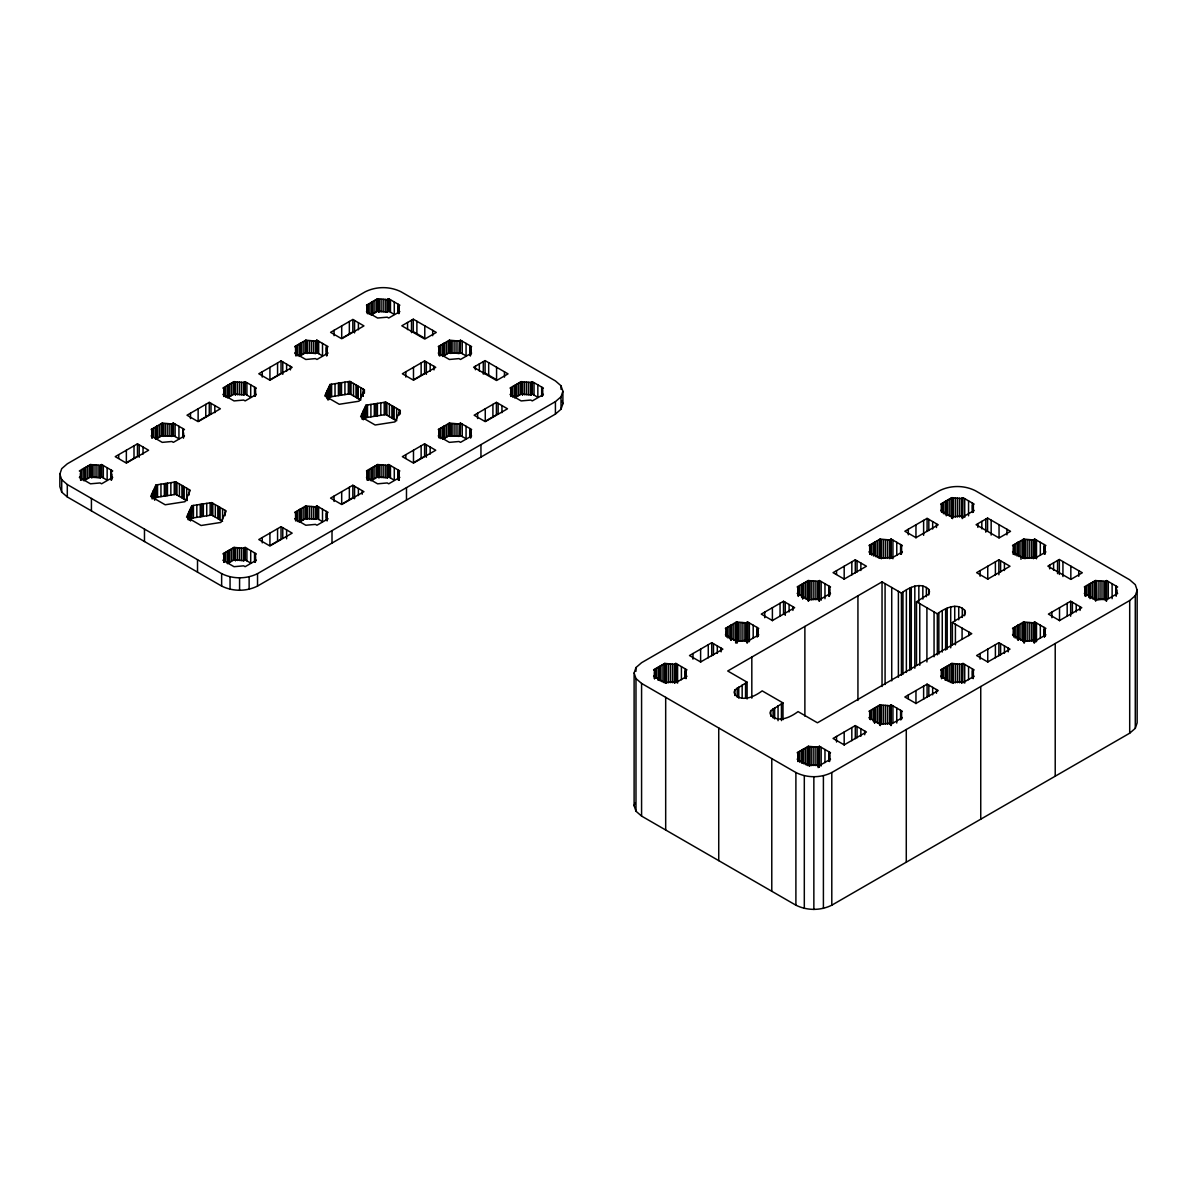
<?xml version="1.0" encoding="UTF-8"?>
<svg xmlns="http://www.w3.org/2000/svg" width="1197" height="1197" viewBox="0 0 1197 1197"><rect width="100%" height="100%" fill="white"/><g stroke="black" fill="none" stroke-linecap="round" stroke-linejoin="round"><path stroke-width="1.5" d="M80.827 471.813L80.827 476.526L79.331 477.379L84.852 480.566L90.463 483.812L100.099 482.945L101.58 483.812L112.713 477.379L111.216 476.526L111.216 471.813L112.713 470.96L101.58 464.541L100.099 465.394L90.463 464.541L79.331 470.96L80.827 471.813L80.827 480.072M152.603 430.366L152.603 435.08L151.121 435.932L162.238 442.366L171.874 441.498L173.37 442.366L184.488 435.932L183.006 435.08L183.006 430.381L184.488 429.514L173.37 423.095L171.874 423.947L162.238 423.095L151.121 429.514L152.603 430.366L152.603 437.474M224.393 388.935L224.393 393.633L222.896 394.501L234.028 400.92L243.664 400.052L245.146 400.92L256.278 394.501L254.781 393.633L254.781 388.935L256.278 388.067L245.146 381.648L243.664 382.501L234.028 381.648L222.896 388.067L224.393 388.935L224.393 396.042M224.393 554.705L224.393 559.403L222.896 560.271L228.418 563.458L234.028 566.69L243.664 565.837L245.146 566.69L256.278 560.271L254.781 559.403L254.781 554.705L256.278 553.852L245.146 547.418L243.664 548.286L234.028 547.418L222.896 553.852L224.393 554.705L224.393 561.812M296.168 347.489L296.168 352.187L294.686 353.055L305.804 359.474L315.439 358.606L316.936 359.474L328.068 353.055L326.572 352.187L326.572 347.489L328.068 346.621L316.936 340.202L315.454 341.055L305.804 340.202L294.686 346.621L296.168 347.489L296.168 355.748M296.168 513.259L296.168 517.972L294.686 518.825L305.804 525.244L315.439 524.391L316.936 525.244L328.068 518.825L326.572 517.957L326.572 513.259L328.068 512.406L316.936 505.972L315.454 506.84L305.804 505.972L294.686 512.406L296.168 513.259L296.168 520.366M511.523 388.935L511.523 393.633L510.027 394.501L521.159 400.92L530.795 400.052L532.276 400.92L543.408 394.501L541.912 393.633L541.927 388.935L543.408 388.067L532.291 381.648L530.795 382.501L521.159 381.648L510.027 388.067L511.523 388.935L511.523 396.042M655.088 670.709L655.088 675.422L653.592 676.275L664.724 682.694L674.36 681.841L675.856 682.694L686.973 676.275L685.492 675.407L685.492 670.709L686.973 669.856L675.856 663.422L674.36 664.29L664.724 663.422L653.592 669.856L655.088 670.709L655.088 678.19M726.863 629.263L726.863 633.976L725.382 634.829L736.514 641.248L746.135 640.395L747.631 641.248L758.763 634.829L757.267 633.976L757.267 629.263L758.763 628.41L747.631 621.991L746.15 622.844L736.514 621.991L725.382 628.41L726.863 629.263L726.863 636.744M798.249 588.984L798.653 592.53L797.157 593.383L808.289 599.817L817.925 598.949L819.421 599.817L830.538 593.383L829.057 592.53L829.057 587.832L830.538 586.964L819.421 580.545L817.925 581.398L808.289 580.545L797.157 586.964L798.653 587.817L798.249 595.104M798.249 754.768L798.653 758.3L797.157 759.167L808.289 765.586L817.925 764.718L819.421 765.586L830.538 759.167L829.057 758.3L829.057 753.601L830.538 752.733L819.421 746.315L817.925 747.167L808.289 746.315L797.157 752.733L798.653 753.601L798.249 760.873M1013.994 546.386L1013.994 551.084L1012.512 551.937L1023.644 558.371L1033.265 557.503L1034.762 558.371L1045.894 551.937L1044.397 551.084L1044.397 546.386L1045.894 545.518L1034.762 539.099L1033.28 539.952L1023.644 539.099L1012.512 545.518L1013.994 546.386L1013.994 553.852M1013.994 629.263L1013.994 633.976L1012.512 634.829L1023.644 641.248L1033.265 640.395L1034.762 641.248L1045.894 634.829L1044.397 633.976L1044.397 629.263L1045.894 628.41L1034.762 621.991L1033.28 622.844L1023.644 621.991L1012.512 628.41L1013.994 629.263L1013.994 636.744M1085.784 587.817L1085.784 592.53L1084.302 593.383L1095.42 599.817L1105.055 598.949L1106.552 599.817L1117.669 593.383L1116.188 592.53L1116.188 587.832L1117.669 586.964L1106.552 580.545L1105.055 581.398L1095.42 580.545L1084.302 586.964L1085.784 587.817L1085.784 596.271M747.093 698.988L747.093 682.185L734.883 689.921L734.105 692.225L734.883 694.544C742.783 702.459 754.828 696.34 762.175 690.878L782.988 702.908L782.988 719.711M782.988 702.908L770.778 710.629L770 712.948L770.778 715.267C778.678 723.168 790.708 717.063 798.055 711.602L817.446 722.793L971.769 633.692L952.393 622.5L952.393 644.929M59.85 474.162L61.72 468.655L67.301 463.808L365.205 291.814C376.367 286.248 389.938 286.248 401.1 291.814L555.438 380.93L561.019 385.778L562.889 391.284L562.889 403.718L561.019 409.224L555.423 414.087L257.535 586.066C246.373 591.632 232.802 591.632 221.64 586.066L67.301 496.964L61.72 492.117L59.85 486.61L59.85 474.162L61.72 479.683L61.72 492.117M561.019 409.224L561.019 396.791L562.889 391.284M634.111 673.058L635.981 667.552L641.577 662.704L939.465 490.71C950.627 485.144 964.198 485.144 975.36 490.71L1129.699 579.812L1135.295 584.675L1137.15 590.181L1137.15 722.838L1135.28 728.345L1129.699 733.192L831.795 905.186C820.633 910.752 807.062 910.752 795.9 905.186L641.577 816.085L635.981 811.222L634.111 805.716L634.111 673.058L635.981 678.564L635.981 811.222M634.111 805.716L635.053 802.963M1135.28 728.345L1135.28 595.687L1137.15 590.181M367.958 306.043L367.958 310.756L366.462 311.609L377.594 318.028L387.23 317.175L388.711 318.028L399.843 311.609L398.347 310.741L398.347 306.043L399.843 305.19L388.711 298.756L387.23 299.624L377.594 298.756L366.462 305.19L367.958 306.043L367.958 313.15M367.958 471.813L367.958 476.526L366.462 477.379L377.594 483.812L387.23 482.945L388.711 483.812L399.843 477.379L398.347 476.526L398.347 471.813L399.843 470.96L388.711 464.541L387.23 465.394L377.594 464.541L366.462 470.96L367.958 471.813L367.958 480.072M439.733 347.489L439.733 352.187L438.252 353.055L449.369 359.474L459.005 358.606L460.501 359.474L471.633 353.055L470.137 352.187L470.137 347.489L471.633 346.621L460.501 340.202L459.02 341.055L449.369 340.202L438.252 346.621L439.733 347.489L439.733 355.748M439.733 430.366L439.733 435.08L438.252 435.932L449.369 442.366L459.005 441.498L460.501 442.366L471.633 435.932L470.137 435.08L470.137 430.381L471.633 429.514L460.501 423.095L459.02 423.947L449.369 423.095L438.252 429.514L439.733 430.366L439.733 437.474M870.428 546.386L870.428 551.084L868.947 551.937L880.079 558.371L889.7 557.503L891.196 558.371L902.329 551.937L900.832 551.084L900.832 546.386L902.329 545.518L891.196 539.099L889.715 539.952L880.079 539.099L868.947 545.518L870.428 546.386L870.428 553.852M870.428 712.155L870.428 716.853L868.947 717.721L880.079 724.14L889.7 723.287L891.196 724.14L902.329 717.721L900.832 716.853L900.832 712.155L902.329 711.302L891.196 704.868L889.715 705.736L880.079 704.868L868.947 711.302L870.428 712.155L870.428 719.621M942.219 504.939L942.219 509.638L940.737 510.506L951.854 516.924L961.49 516.057L962.987 516.924L974.104 510.506L972.622 509.638L972.622 504.939L974.104 504.072L962.987 497.653L961.49 498.506L951.854 497.653L940.737 504.072L942.219 504.939L942.219 512.406M942.219 670.709L942.219 675.422L940.737 676.275L951.854 682.694L961.49 681.841L962.987 682.694L974.104 676.275L972.622 675.407L972.622 670.709L974.104 669.856L962.987 663.422L961.49 664.29L951.854 663.422L940.737 669.856L942.219 670.709L942.219 678.19M155.984 484.965L150.687 496.396L165.186 504.775L184.996 501.708L190.308 490.276L175.809 481.897L155.984 484.965L155.58 498.296L155.58 485.862M191.879 505.688L186.567 517.119L201.081 525.498L220.891 522.431L226.203 510.999L211.704 502.62L191.879 505.688L191.475 519.019L191.475 506.585M330.058 384.461L324.761 395.908L339.26 404.272L359.07 401.204L364.382 389.773L349.883 381.394L330.058 384.461L329.654 397.793L329.654 385.359M365.953 405.185L360.641 416.631L375.155 424.995L394.965 421.928L400.277 410.496L385.778 402.117L365.953 405.185L365.549 418.516L365.549 406.082M61.72 479.683L67.301 484.531L221.64 573.632C232.802 579.198 246.373 579.198 257.535 573.632L555.423 401.638L561.019 396.791M635.981 678.564L641.577 683.427L795.9 772.529C807.062 778.095 820.633 778.095 831.795 772.529L1129.699 600.535L1135.28 595.687M107.146 467.743L107.146 480.177L101.58 476.975L100.099 477.827L90.463 476.975L83.835 480.79L83.835 468.356M227.4 385.464L227.4 397.898L234.028 394.082L243.664 394.935L245.146 394.082L250.712 397.299L250.712 384.865M322.502 343.419L322.502 355.853L316.936 352.636L315.454 353.504L305.804 352.636L300.028 355.973L300.133 343.479M370.98 302.587L370.98 315.02L377.594 311.19L387.23 312.058L388.711 311.19L394.277 314.407L394.277 301.973M466.067 343.419L466.067 355.853L460.501 352.636L459.02 353.504L449.369 352.636L443.593 355.973L443.698 343.479M227.4 551.248L227.4 563.682L234.028 559.852L243.664 560.72L245.146 559.852L250.712 563.069L250.712 550.635M299.19 509.802L299.19 522.236L305.804 518.421L315.454 519.274L316.936 518.421L322.502 521.623L322.502 509.189M370.98 468.356L370.98 480.79L377.594 476.975L387.23 477.827L388.711 476.975L394.277 480.177L394.277 467.743M442.755 426.91L442.755 439.344L449.369 435.528L459.02 436.381L460.501 435.528L466.067 438.745L466.067 426.297M514.545 385.464L514.545 397.898L521.159 394.082L530.795 394.935L532.291 394.082L537.842 397.299L537.842 384.865M137.475 443.818L115.226 456.656L126.358 463.089L148.608 450.237L137.475 443.818L137.475 456.252L126.358 462.67L126.358 450.237M209.266 402.372L187.001 415.209L198.133 421.643L220.383 408.79L209.266 402.372L209.266 414.805L198.133 421.224L198.133 408.79M281.041 360.925L258.791 373.778L269.924 380.197L292.173 367.344L281.041 360.925L281.041 373.359L269.924 379.778L269.924 367.344M352.831 319.479L330.581 332.332L341.699 338.751L363.948 325.898L352.831 319.479L352.831 331.913L341.699 338.347L341.699 325.898M178.937 426.297L178.937 438.745L173.37 435.528L171.874 436.381L162.238 435.528L155.625 439.344L155.625 426.91M413.294 319.18L401.818 325.808L424.785 339.065L436.277 332.437L413.294 319.18L413.294 331.614L424.785 338.242L424.785 325.808M424.606 360.925L402.357 373.778L413.489 380.197L435.738 367.344L424.606 360.925L424.606 373.359L413.489 379.778L413.489 367.344M485.084 360.611L473.593 367.255L496.56 380.511L508.052 373.883L485.084 360.611L485.084 373.06L496.575 379.688L496.575 367.255M485.084 373.06L483.289 374.092L483.289 361.659M281.041 526.695L258.791 539.548L269.924 545.967L292.173 533.129L281.041 526.695L281.041 539.129L269.924 545.563L269.924 533.129M352.831 485.249L330.567 498.102L341.699 504.521L363.948 491.683L352.831 485.249L352.831 497.698L341.699 504.117L341.699 491.683M424.606 443.818L402.357 456.656L413.489 463.089L435.738 450.237L424.606 443.818L424.606 456.252L413.489 462.67L413.489 450.237M496.396 402.372L474.147 415.209L485.264 421.643L507.513 408.79L496.396 402.372L496.396 414.805L485.264 421.224L485.264 408.79M711.736 642.699L689.487 655.552L700.619 661.971L722.868 649.133L711.736 642.699L711.736 655.791M783.526 601.268L761.277 614.106L772.394 620.54L794.658 607.687L783.526 601.268L783.526 614.345M855.301 559.822L833.052 572.66L844.184 579.094L866.433 566.241L855.301 559.822L855.301 572.899M927.091 518.376L904.842 531.229L915.959 537.648L938.224 524.795L927.091 518.376L927.091 531.453M987.57 518.062L976.079 524.705L999.046 537.962L1010.537 531.333L987.57 518.062L987.57 531.139M916.498 665.308L916.498 601.777L928.707 594.041L929.5 591.737L928.707 589.418C920.807 581.503 908.777 587.622 901.431 593.084L882.039 581.892L727.716 670.993L747.093 682.185M998.867 559.822L976.617 572.66L987.749 579.094L1009.999 566.241L998.867 559.822L998.867 574.769M916.498 601.777L937.326 613.792C944.672 608.345 956.702 602.226 964.602 610.141L965.381 612.445L964.602 614.764L952.393 622.5M1059.345 559.508L1047.869 566.136L1070.836 579.408L1082.312 572.764L1059.345 559.508L1059.345 574.455M855.301 725.591L833.052 738.444L844.184 744.863L866.433 732.01L855.301 725.591L855.301 738.669M927.091 684.145L904.842 696.998L915.959 703.417L938.224 690.579L927.091 684.145L927.091 697.223M998.867 642.699L976.617 655.552L987.749 661.971L1009.999 649.133L998.867 642.699L998.867 655.791M1070.657 601.268L1048.407 614.106L1059.525 620.54L1081.789 607.687L1070.657 601.268L1070.657 616.216M330.058 396.895L349.883 393.828L360.761 400.112L360.761 387.678M365.953 417.618L385.778 414.551L396.656 420.835L396.656 408.401M155.984 497.398L175.809 494.331L186.687 500.615L186.687 488.181M191.879 518.121L211.704 515.054L222.582 521.338M352.831 497.698L354.566 498.7L354.566 486.266M561.962 400.965L562.889 403.718M1129.699 600.535L1129.699 733.192M1116.711 590.181L1116.711 593.907M1116.577 588.999L1116.577 592.724M1116.188 587.832L1116.188 596.271M1115.933 585.961L1115.933 595.298M1112.118 583.747L1112.118 598.695M1108.287 581.547L1108.287 598.365M1106.552 580.545L1106.552 601.089M1106.312 580.68L1106.312 601.223M1105.804 580.964L1105.804 599.652M1105.295 581.263L1105.295 599.951M1105.055 581.398L1105.055 600.086M1103.036 581.173L1103.036 599.847M1100.986 581.084L1100.986 599.772M1098.936 581.173L1098.936 599.847M1096.676 581.263L1096.901 600.086M1096.168 580.964L1096.168 599.652M1095.42 580.545L1095.659 601.223M1094.582 581.024L1094.582 599.712M1092.756 582.086L1092.756 598.904M1090.916 583.148L1090.916 598.096M1090.078 583.627L1089.973 598.635M1089.854 583.747L1089.749 596.899M1089.644 583.882L1089.644 596.959M1088.806 584.36L1088.806 597.438M1086.966 585.423L1086.966 594.759M1085.544 587.682L1085.544 596.405M1085.38 588.984L1085.245 595.777M1085.125 586.485L1085.125 595.822M1080.038 606.684L1080.038 610.425M1078.721 570.7L1078.721 576.311M1076.223 604.47L1076.223 611.951M1072.392 602.271L1072.392 613.477M1070.836 566.136L1070.836 579.213M1067.185 603.273L1067.185 616.35M1062.936 561.588L1062.936 576.535M1059.525 607.687L1059.525 620.764M1057.55 560.54L1057.55 573.632M1055.215 643.537L1055.215 776.195M1053.599 562.829L1053.599 570.296M1051.879 612.101L1051.879 617.712M1049.664 565.104L1049.664 568.844M1045.146 545.952L1045.146 553.418M1045.146 628.844L1045.146 636.31M1044.801 547.553L1044.936 554.331M1044.801 630.43L1044.801 636.535M1044.637 546.251L1044.637 553.717M1044.637 629.128L1044.637 636.609M1044.397 546.386L1044.397 553.852M1044.397 629.263L1044.397 636.744M1044.158 544.515L1044.158 553.852M1044.158 627.408L1044.158 636.744M1040.328 542.316L1040.328 555.393M1040.328 625.193L1040.328 638.27M1036.497 540.101L1036.497 558.79M1036.497 622.994L1036.497 641.667M1034.762 539.099L1034.762 557.787M1034.762 621.991L1034.762 642.535M1034.537 539.234L1034.537 557.922M1034.537 622.126L1034.537 642.669M1034.028 539.533L1034.028 558.206M1034.028 622.41L1034.028 642.969M1033.505 539.817L1033.505 558.505M1033.505 622.709L1033.505 641.397M1033.28 539.952L1033.28 558.64M1033.28 622.844L1033.28 641.532M1031.26 539.727L1031.26 558.4M1031.26 622.605L1031.26 641.293M1029.196 539.652L1029.196 558.326M1029.196 622.53L1029.196 641.218M1027.146 539.727L1027.146 558.4M1027.146 622.605L1027.146 641.293M1025.126 539.952L1025.126 558.64M1025.126 622.844L1025.126 641.532M1024.886 539.817L1024.886 558.505M1024.886 622.709L1024.886 641.397M1024.378 539.533L1024.378 558.206M1024.378 622.41L1024.378 642.969M1023.869 539.234L1023.869 557.922M1023.869 622.111L1023.869 642.669M1023.644 539.099L1023.644 557.787M1023.644 621.991L1023.644 642.535M1022.807 539.578L1022.807 558.266M1022.807 622.47L1022.807 641.143M1020.966 540.64L1020.966 559.328M1020.966 623.532L1020.966 640.335M1019.126 541.702L1019.126 556.65M1019.126 624.58L1019.126 639.527M1018.303 542.181L1018.183 555.318M1018.303 625.073L1018.183 640.081M1018.078 542.301L1017.959 555.453M1018.078 625.193L1018.078 640.141M1017.854 542.436L1017.854 555.513M1017.854 625.328L1017.854 638.405M1017.016 542.914L1017.016 555.992M1017.016 625.807L1017.016 638.884M1015.191 543.977L1015.191 555.184M1015.191 626.869L1015.191 638.076M1013.769 546.251L1013.769 553.717M1013.769 629.128L1013.769 636.609M1013.605 547.553L1013.47 554.331M1013.605 630.43L1013.605 636.535M1013.35 545.039L1013.35 554.376M1013.35 627.931L1013.35 635.398M1008.263 648.131L1008.263 651.856M1006.946 529.254L1006.946 534.864M1004.433 563.024L1004.433 570.505M1004.433 645.916L1004.433 653.397M1000.617 560.824L1000.617 572.031M1000.617 643.717L1000.617 654.924M999.046 524.69L999.046 537.782M995.395 561.827L995.395 574.904M995.395 644.719L995.395 657.796M991.161 520.141L991.161 535.089M987.749 566.241L987.749 579.318M987.749 649.133L987.749 662.21M985.774 519.109L985.774 532.186M981.824 521.383L981.824 528.85M980.747 686.539L980.747 819.182M980.104 570.655L980.104 576.266M980.104 653.547L980.104 659.158M977.874 523.658L977.874 527.398M973.37 504.506L973.37 511.987M973.37 670.275L973.37 677.756M973.011 506.107L973.011 512.211L972.847 504.805M973.011 671.876L973.146 678.669M972.847 670.574L972.847 678.056M972.622 504.939L972.622 512.406M972.622 670.709L972.622 678.19M972.368 503.069L972.368 512.421M972.368 668.854L972.368 678.19M968.747 631.941L968.747 635.682M968.553 500.87L968.553 515.817M968.553 666.639L968.553 679.716M964.722 498.655L964.722 517.343M964.602 610.141L964.602 615.737M964.722 664.425L964.722 683.113M962.987 497.653L962.747 518.346M962.987 663.422L962.747 682.245M962.268 608.106L962.268 617.443M962.238 498.087L962.238 518.63M962.089 628.096L962.089 639.303M962.238 663.856L962.238 682.544M961.73 498.371L961.73 517.059M961.73 664.155L961.73 682.829M961.49 498.506L961.49 517.194M961.49 664.29L961.49 682.963M959.47 498.281L959.47 516.969M959.47 664.051L959.47 682.739M958.737 606.744L958.737 619.822M957.42 498.206L957.42 516.88M957.42 663.976L957.42 682.664M955.371 498.281L955.371 516.969M955.415 624.25L955.415 644.809M955.371 664.051L955.371 682.739M954.727 606.295L954.727 621.243M953.336 498.506L953.336 517.194M953.336 664.29L953.336 682.963M953.111 498.371L953.111 517.059M953.111 664.155L953.111 682.829M952.603 498.087L952.603 518.63M952.603 663.856L952.603 682.544M952.094 497.787L952.094 518.346M952.094 663.557L952.094 682.245M951.854 497.653L951.854 518.211M951.854 663.422L951.854 682.11M951.017 498.132L951.017 516.82M951.017 663.916L951.017 682.589M950.717 606.744L950.717 647.846M949.191 499.194L949.191 516.012M949.191 664.963L949.191 681.781M947.351 500.256L947.351 515.204M947.351 666.026L947.351 680.973M947.186 608.106L947.186 649.208M946.513 500.735L946.288 515.817M946.513 666.52L946.288 679.716M946.184 500.93L946.079 514.067M946.184 666.699L946.079 679.851M945.645 608.989L945.645 650.091M945.241 501.468L945.241 514.56M945.241 667.253L945.241 680.33M943.401 502.531L943.401 513.752M943.401 668.315L943.401 677.652M942.248 610.949L942.248 652.051M941.979 504.805L941.979 512.271M941.979 670.574L941.979 678.056M941.56 503.593L941.56 511.074M941.56 669.362L941.56 678.714M941.47 504.506L941.47 511.987M941.47 670.275L941.47 677.756M938.867 612.909L938.867 654.011M937.326 613.792L937.326 654.909M936.473 523.792L936.473 527.533M936.473 689.577L936.473 693.302M934.064 611.921L934.064 656.764M932.658 521.593L932.658 529.059M932.658 687.362L932.658 694.829M928.827 519.378L928.827 530.585M928.707 589.418L928.707 595.014M928.827 685.148L928.827 696.37M926.912 607.792L926.912 661.971M926.373 587.383L926.373 596.719M923.62 520.381L923.62 535.328M923.62 686.15L923.62 699.243M922.842 586.021L922.842 599.098M919.76 603.662L919.76 665.308M918.832 585.572L918.832 602.39M915.959 524.795L915.959 537.872M915.959 690.579L915.959 703.656M914.822 586.021L914.822 668.24M911.291 587.383L911.291 669.587M909.75 588.266L909.75 670.485M908.314 529.209L908.314 534.82M908.314 694.993L908.314 698.719M906.368 590.226L906.368 672.43M906.279 729.527L906.279 862.184M902.972 592.186L902.972 674.39M901.58 545.952L901.58 553.418M901.431 593.084L901.431 675.288M901.58 711.721L901.58 719.202M901.236 547.553L901.371 554.331M901.236 713.322L901.236 719.427M901.072 546.251L901.072 553.717M901.072 712.02L901.072 719.502M900.832 546.386L900.832 553.852M900.832 712.155L900.832 719.636M900.593 544.515L900.593 553.852M900.593 710.285L900.593 719.636M898.393 591.333L898.393 677.278M896.762 542.316L896.762 555.393M896.762 708.085L896.762 723.033M892.932 540.101L892.932 558.79M892.932 705.871L892.932 722.689M891.735 587.488L891.735 680.898M891.196 539.099L891.196 557.787M891.196 704.868L891.196 725.427M890.972 539.234L890.972 557.922M890.972 705.003L890.972 725.562M890.448 539.533L890.448 558.206M890.448 705.302L890.448 723.99M889.94 539.817L889.94 558.505M889.94 705.602L889.94 724.275M889.715 539.952L889.715 558.64M889.715 705.736L889.715 724.409M887.695 539.727L887.695 558.4M887.695 705.497L887.695 724.185M885.63 539.652L885.63 558.326M885.63 705.422L885.63 724.11M885.077 583.642L885.077 684.534M883.581 539.727L883.581 558.4M883.581 705.497L883.581 724.185M882.039 581.892L882.039 686.509M881.561 539.952L881.561 558.64M881.561 705.736L881.561 724.409M881.321 539.817L881.321 558.505M881.321 705.602L881.321 724.275M880.812 539.533L880.812 558.206M880.812 705.302L880.812 723.99M880.304 539.234L880.304 557.922M880.304 705.003L880.304 725.562M880.079 539.099L880.079 557.787M880.079 704.868L880.079 725.427M879.241 539.578L879.241 558.266M879.241 705.347L879.241 724.035M877.401 540.64L877.401 557.458M877.401 706.41L877.401 723.227M875.561 541.702L875.561 556.65M875.561 707.472L875.561 722.419M874.723 542.181L874.723 555.258M874.723 707.951L874.723 722.898M874.618 542.241L874.513 555.393M874.618 708.025L874.513 723.033M874.394 542.376L874.289 555.513M874.394 708.145L874.289 721.282M873.451 542.914L873.451 555.992M873.451 708.699L873.451 721.776M871.625 543.977L871.625 555.184M871.625 709.746L871.625 719.098M870.204 546.251L870.204 553.717M870.204 712.02L870.204 719.487M869.785 545.039L869.785 554.376M869.785 710.809L869.785 718.29M869.695 545.952L869.695 553.418M869.695 711.721L869.695 719.202M864.698 731.008L864.698 734.749M860.867 563.024L860.867 570.505M860.867 728.808L860.867 736.275M857.935 595.807L857.935 700.44M857.052 560.824L857.052 572.031M857.052 726.594L857.052 737.801M851.83 561.827L851.83 574.904M851.83 727.596L851.83 740.674M844.184 566.241L844.184 579.318M844.184 732.01L844.184 745.103M836.538 570.655L836.538 574.395M836.538 736.439L836.538 742.035M831.795 772.529L831.795 905.186M829.79 587.398L829.581 595.777M829.79 753.167L829.581 761.561M829.446 588.999L829.446 595.104M829.446 754.768L829.446 760.873M829.282 587.697L829.282 596.405M829.282 753.467L829.282 760.933M829.057 587.832L829.057 596.271M829.057 753.601L829.057 761.068M828.803 585.961L828.803 595.298M828.803 751.731L828.803 761.083M824.972 583.747L824.972 598.695M824.972 749.531L824.972 762.609M823.401 775.761L823.401 908.403M821.157 581.547L821.157 600.221M821.157 747.317L821.157 766.005M819.421 580.545L819.421 601.089M819.421 746.315L819.421 766.873M819.182 580.68L819.182 601.223M819.182 746.449L819.182 767.008M818.673 580.964L818.673 599.652M818.673 746.748L818.673 767.292M818.164 581.263L818.164 599.951M818.164 747.033L818.164 767.591M817.925 581.398L817.925 598.216M817.925 747.167L817.925 765.856M815.905 581.173L815.905 599.847M815.905 746.943L815.905 765.631M813.855 581.084L813.855 599.772M813.855 746.868L813.855 765.541M813.855 776.823L813.855 909.481M811.805 581.173L811.805 599.847M811.805 746.943L811.805 765.631M809.771 581.398L809.771 598.216M809.771 747.167L809.771 765.856M809.546 581.263L809.546 599.951M809.546 747.033L809.546 765.721M809.037 580.964L809.037 599.652M809.037 746.748L809.037 765.422M808.529 580.68L808.529 601.223M808.529 746.449L808.529 765.137M808.289 580.545L808.289 601.089M808.289 746.315L808.289 765.003M807.451 581.024L807.451 599.712M807.451 746.793L807.451 765.482M805.626 582.086L805.626 598.904M805.626 747.856L805.626 764.674M804.878 626.435L804.878 716.12M804.309 775.761L804.309 908.403M803.786 583.148L803.786 598.096M803.786 748.918L803.786 763.866M802.948 583.627L802.948 598.575M802.948 762.474L802.948 749.397L802.723 762.609M802.843 583.687L802.723 598.695M802.618 583.822L802.618 598.769M802.618 749.591L802.514 762.728M801.676 584.36L801.676 597.438M801.676 750.13L801.676 763.222M799.835 585.423L799.835 594.759M799.835 751.192L799.835 762.399M798.414 587.682L798.414 596.405M798.414 753.467L798.653 761.068M797.995 586.485L797.995 595.822M797.995 752.255L797.995 761.591M797.905 587.398L797.905 594.864M797.905 753.167L797.905 760.649M795.9 772.529L795.9 905.186M792.908 606.684L792.908 610.425M789.092 604.47L789.092 611.951M785.262 602.271L785.262 615.348M781.446 703.791L781.446 720.609M780.055 603.273L780.055 616.35M778.05 705.751L778.05 720.699M774.654 707.711L774.654 718.918M773.112 708.594L773.112 717.946M772.394 607.687L772.394 620.764M771.781 758.599L771.781 891.256M770.778 710.629L770.778 716.24M764.748 612.101L764.748 617.712M758.015 628.844L758.015 636.31M757.806 631.612L757.806 635.353M757.671 630.43L757.671 636.535M757.506 629.128L757.267 636.744M757.028 627.408L757.028 636.744M753.197 625.193L753.197 638.27M751.821 657.063L751.821 698.165M749.367 622.994L749.367 641.667M747.631 621.991L747.631 642.535M747.407 622.126L747.407 642.669M746.883 622.41L746.883 642.969M746.374 622.709L746.374 641.397M746.15 622.844L746.15 641.532M745.551 683.068L745.551 698.016M744.115 622.605L744.115 641.293M742.065 622.53L742.065 641.218M742.155 685.028L742.155 698.105M740.015 622.605L740.015 641.293M738.758 686.988L738.758 698.195M737.995 622.844L737.995 641.532M737.756 622.709L737.756 641.397M737.247 622.41L737.247 642.969M737.217 687.886L737.217 697.223M736.739 622.111L736.739 642.669M736.514 621.991L736.514 642.535M735.676 622.47L735.676 643.013M734.883 689.921L734.883 695.517M733.836 623.532L733.836 640.335M731.995 624.58L731.995 639.527M731.158 640.021L731.158 625.073L730.828 640.2M730.724 625.328L730.724 638.405M729.886 625.807L729.886 638.884M728.045 626.869L728.045 638.076M726.639 629.128L726.639 636.609M726.474 630.43L726.474 636.535M726.22 627.931L726.13 636.31M721.133 648.131L721.133 651.856M718.739 727.971L718.739 860.628M717.302 645.916L717.302 653.397M713.487 643.717L713.487 654.924M708.265 644.719L708.265 657.796M700.619 649.133L700.619 662.21M692.973 653.547L692.973 659.158M686.225 670.275L686.225 677.756M686.016 673.058L686.016 678.669M685.716 670.574L685.716 678.056M685.492 670.709L685.492 678.19M685.238 668.854L685.238 678.19M681.407 666.639L681.407 679.716M677.592 664.425L677.592 683.113M675.856 663.422L675.856 682.11M675.617 663.557L675.617 682.245M675.108 663.856L675.108 682.544M674.599 664.155L674.599 682.829M674.36 664.29L674.36 682.963M672.34 664.051L672.34 682.739M670.29 663.976L670.29 682.664M668.24 664.051L668.24 682.739M666.205 664.29L666.205 682.963M665.981 664.155L665.981 682.829M665.682 697.342L665.682 830M665.472 663.856L665.472 682.544M664.963 663.557L664.963 682.245M664.724 663.422L664.724 682.11M663.886 663.916L663.886 682.589M662.046 664.963L662.046 681.781M660.22 666.026L660.22 680.973M659.382 666.52L659.263 679.657M659.158 666.639L659.053 679.776M658.934 666.774L658.934 679.851M658.111 667.253L658.111 680.33M656.27 668.315L656.27 677.652M654.849 670.574L654.849 678.056M654.684 671.876L654.55 678.669M654.43 669.362L654.43 678.714M641.577 683.427L641.577 816.085M635.981 667.552L635.981 671.293M561.019 385.778L561.019 389.324M555.423 401.638L555.423 414.087M542.66 388.501L542.66 395.608M542.316 390.102L542.316 396.012M542.151 388.801L542.151 395.908M541.927 388.935L541.927 396.042M541.672 387.065L541.672 395.953M534.027 382.651L534.027 395.085M532.291 381.648L532.291 394.082M532.052 381.783L532.052 394.217M531.543 382.082L531.543 394.516M531.034 382.367L531.034 394.815M530.795 382.501L530.795 394.935M528.775 382.277L528.775 394.711M526.725 382.202L526.725 394.636M524.675 382.277L524.675 394.711M522.64 382.501L522.64 394.935M522.416 382.367L522.416 394.801M521.907 382.082L521.907 394.516M521.383 381.783L521.383 394.217M521.159 381.648L521.159 394.082M520.321 382.127L520.321 394.561M518.481 383.19L518.481 395.623M516.655 384.252L516.655 396.686M515.817 384.731L515.698 397.224M515.593 384.865L515.368 397.419M512.705 386.526L512.705 397.195M511.284 388.801L511.284 395.908M511.119 390.102L511.119 396.027M510.865 387.589L510.865 396.476M504.461 371.803L504.461 377.13M501.962 405.574L501.962 412.681M498.132 403.374L498.132 414.027M492.91 404.377L492.91 416.81M488.675 362.691L488.675 375.125M480.955 444.641L480.955 457.074M479.339 363.933L479.339 371.04M477.618 413.204L477.618 418.546M475.389 366.207L475.389 369.768M470.885 347.055L470.885 354.162M470.885 429.947L470.885 437.055M470.541 348.656L470.541 355.763M470.541 431.548L470.675 438.057M470.376 347.354L470.376 354.462M470.376 430.247L470.376 437.354M470.137 347.489L470.137 355.748M470.137 430.381L470.137 437.489M469.882 345.619L469.882 354.507M469.882 428.511L469.882 437.399M462.237 341.205L462.237 353.639M462.237 424.097L462.237 436.531M460.501 340.202L460.261 352.771M460.501 423.095L460.261 435.663M459.753 340.636L459.753 353.07M459.753 423.514L459.753 435.962M459.244 340.936L459.02 353.504M459.244 423.813L459.02 436.381M456.985 340.831L456.985 353.265M456.985 423.723L456.985 436.157M454.935 340.756L454.935 353.19M454.935 423.633L454.935 436.082M452.885 340.831L452.885 353.265M452.885 423.723L452.885 436.157M450.865 341.055L450.865 353.504M450.865 423.947L450.865 436.381M450.626 340.921L450.626 353.369M450.626 423.813L450.626 436.247M450.117 340.636L450.117 353.07M450.117 423.514L450.117 435.962M449.608 340.337L449.608 352.771M449.608 423.229L449.608 435.663M449.369 340.202L449.369 352.636M449.369 423.095L449.369 435.528M448.546 340.681L448.546 353.115M448.546 423.573L448.546 436.007M446.705 341.744L446.705 354.177M446.705 424.636L446.705 437.07M444.865 342.806L444.865 355.24M444.865 425.698L444.865 438.132M444.027 343.285L443.803 355.853M444.027 426.177L443.803 438.745M443.698 426.371L443.593 438.865M442.755 344.018L442.755 356.467M440.915 345.08L440.915 355.748M440.915 427.972L440.915 438.626M439.508 347.354L439.329 355.763M439.508 430.232L439.329 437.459M439.09 346.142L439.194 355.165M439.09 429.035L439.194 438.057M438.985 347.055L438.985 354.162M438.985 429.947L438.985 437.055M434.002 366.342L434.002 369.903M432.686 330.357L432.686 335.699M430.172 364.142L430.172 371.25M430.172 447.02L430.172 454.127M426.341 361.928L426.341 374.362M426.341 444.82L426.341 457.254M421.135 362.93L421.135 375.364M421.135 445.823L421.135 458.256M416.885 321.245L416.885 333.679M411.514 320.212L411.514 332.646M407.564 322.487L407.564 329.594M406.486 487.643L406.486 500.077M405.828 371.758L405.828 377.1M405.828 454.651L405.828 458.212M400.277 410.496L400.277 414.042M399.095 305.609L399.095 312.716M399.14 409.838L399.14 415.164M399.095 471.394L399.095 480.266M398.751 307.21L398.885 313.719M398.751 472.98L398.751 480.087M398.586 305.908L398.586 313.015M398.586 471.678L398.586 480.206M398.347 306.043L398.347 313.15M398.347 471.813L398.347 480.072M398.107 304.188L398.107 313.06M398.107 469.957L398.107 478.845M394.157 406.965L394.157 419.399M393.02 406.307L393.02 418.741M391.898 405.648L391.898 418.082M390.461 299.759L390.461 312.208M390.461 465.543L390.461 477.977M389.399 404.212L389.399 416.646M388.711 298.756L388.711 311.19M388.711 464.541L388.711 476.975M388.486 298.891L388.486 311.325M388.486 464.675L388.486 477.109M387.978 299.19L387.978 311.624M387.978 464.96L387.978 477.394M387.469 299.489L387.469 311.923M387.469 465.259L387.469 477.693M387.23 299.624L387.23 312.058M387.23 465.394L387.23 477.827M386.9 402.776L386.9 415.209M385.778 402.117L385.778 414.551M385.21 299.385L385.21 311.819M385.21 465.154L385.21 477.603M384.222 402.357L384.222 414.79M383.16 299.31L383.16 311.744M383.16 465.079L383.16 477.513M381.095 299.385L381.095 311.819M381.095 465.154L381.095 477.603M380.811 402.88L380.811 415.314M379.075 299.624L379.075 312.058M379.075 465.394L379.075 477.827M378.851 299.489L378.851 311.923M378.851 465.259L378.851 477.693M378.342 299.19L378.342 311.624M378.342 464.96L378.342 477.394M377.818 298.891L377.818 311.325M377.818 464.675L377.818 477.109M377.594 298.756L377.594 311.19M377.594 464.541L377.594 476.975M377.414 403.419L377.414 415.853M376.756 299.235L376.756 311.684M376.756 465.02L376.756 477.453M375.858 403.658L375.858 416.092M374.915 300.297L374.915 312.746M374.915 466.082L374.915 478.516M374.317 403.898L374.317 416.332M373.09 301.36L373.09 313.794M373.09 467.144L373.09 479.578M372.252 314.287L372.252 301.839L372.028 314.407M372.252 467.623L372.252 480.057M372.132 467.683L372.028 480.177M371.923 302.033L371.803 314.542M371.923 467.803L371.803 480.311M370.905 404.421L370.905 416.855M369.14 303.649L369.14 314.302M369.14 469.419L369.14 480.072M367.718 305.908L367.554 313.135M367.509 404.945L367.509 417.379M367.718 471.678L367.718 480.206M367.299 304.696L367.419 313.719M367.299 470.481L367.419 479.503M367.21 305.609L367.21 312.716M367.21 471.394L367.21 480.266M364.636 408.042L364.636 418.711M364.382 389.773L364.382 393.319M363.723 410.017L363.723 418.89M363.245 389.115L363.245 396.222M363.304 410.9L363.304 419.788M363.05 392.631L363.05 396.177M362.886 411.798L362.886 418.905M362.212 490.68L362.212 494.226M361.973 413.758L361.973 419.1M358.397 322.696L358.397 329.803M358.262 386.242L358.262 398.676M358.397 488.466L358.397 495.573M357.125 385.584L357.125 398.017M356.003 384.925L356.003 397.359M354.566 320.482L354.566 332.916M353.504 383.489L353.504 395.923M351.02 382.052L351.02 394.486M349.883 381.394L349.883 393.828M349.344 321.484L349.344 333.918M349.344 487.269L349.344 499.703M348.327 381.634L348.327 394.067M344.931 382.157L344.931 394.606M341.519 382.696L341.519 395.13M339.978 382.935L339.978 395.369M338.422 383.175L338.422 395.608M335.025 383.698L335.025 396.132M334.053 330.327L334.053 335.654M334.053 496.097L334.053 501.423M332.003 530.63L332.003 543.079M331.614 384.222L331.614 396.656M328.741 387.319L328.741 399.753M327.828 389.294L327.828 399.948M327.409 390.177L327.409 399.065M327.32 347.055L327.11 355.165M327.32 512.825L327.11 520.949M326.976 348.656L326.976 355.763M326.99 391.075L326.99 398.182M326.976 514.426L326.976 520.351M326.811 347.354L326.811 354.462M326.811 513.124L326.811 520.231M326.572 347.489L326.572 355.748M326.572 513.259L326.572 520.366M326.317 345.619L326.317 354.507M326.317 511.403L326.317 520.276M326.078 393.035L326.078 396.596M318.671 341.205L318.671 353.639M318.671 506.974L318.671 519.423M316.936 340.202L316.936 352.636M316.936 505.972L316.936 518.421M316.696 340.337L316.696 352.771M316.696 506.107L316.696 518.555M316.188 340.636L316.188 353.07M316.188 506.406L316.188 518.84M315.679 340.936L315.679 353.369M315.679 506.705L315.679 519.139M315.454 341.055L315.454 353.504M315.454 506.84L315.454 519.274M313.419 340.831L313.419 353.265M313.419 506.6L313.419 519.034M311.37 340.756L311.37 353.19M311.37 506.526L311.37 518.959M309.32 340.831L309.32 353.265M309.32 506.6L309.32 519.034M307.3 341.055L307.3 353.504M307.3 506.84L307.3 519.274M307.06 340.921L307.06 353.369M307.06 506.705L307.06 519.139M306.552 340.636L306.552 353.07M306.552 506.406L306.552 518.84M306.043 340.337L306.043 352.771M306.043 506.107L306.043 518.555M305.804 340.202L305.804 352.636M305.804 505.972L305.804 518.421M304.981 340.681L304.981 353.115M304.981 506.466L304.981 518.899M303.14 341.744L303.14 354.177M303.14 507.513L303.14 519.962M301.3 342.806L301.3 355.24M301.3 508.575L301.3 521.024M300.462 343.285L300.462 355.718M300.462 509.069L300.462 521.503M300.357 343.344L300.238 355.853M300.357 509.129L300.238 521.623M300.133 509.249L300.028 521.757M299.19 344.018L299.19 356.467M297.35 345.08L297.35 355.748M297.35 510.865L297.35 521.518M295.943 347.354L295.943 354.462M295.943 513.124L295.943 520.231M295.764 348.656L295.764 355.763M295.764 514.426L295.764 520.351M295.524 346.142L295.629 355.165M295.524 511.927L295.629 520.949M290.437 366.342L290.437 369.903M286.607 364.142L286.607 371.25M286.607 529.912L286.607 538.8M282.776 361.928L282.776 374.362M282.776 527.697L282.776 538.366M277.569 362.93L277.569 375.364M277.569 528.7L277.569 541.149M262.263 371.758L262.263 377.1M262.263 537.543L262.263 542.869M257.535 573.632L257.535 586.066M255.53 388.501L255.53 395.608M255.53 554.271L255.53 561.378M255.32 391.284L255.32 394.83M255.32 557.054L255.32 562.381M255.021 388.801L255.185 396.012M255.021 554.57L255.185 561.797M254.781 388.935L254.781 396.042M254.781 554.705L254.781 561.812M254.542 387.065L254.542 395.953M254.542 552.834L254.542 561.722M249.126 576.864L249.126 589.298M246.896 382.651L246.896 395.085M246.896 548.421L246.896 560.854M245.146 381.648L245.146 394.082M245.146 547.418L245.146 559.852M244.921 381.783L244.921 394.217M244.921 547.553L244.921 559.987M244.412 382.082L244.412 394.516M244.412 547.852L244.412 560.286M243.904 382.367L243.904 394.815M243.904 548.151L243.904 560.585M243.664 382.501L243.664 394.935M243.664 548.286L243.664 560.72M241.644 382.277L241.644 394.711M241.644 548.046L241.644 560.48M239.595 382.202L239.595 394.636M239.595 547.972L239.595 560.405M239.58 577.942L239.58 590.375M237.53 382.277L237.53 394.711M237.53 548.046L237.53 560.48M235.51 382.501L235.51 394.935M235.51 548.286L235.51 560.72M235.285 382.367L235.285 394.801M235.285 548.151L235.285 560.585M234.762 382.082L234.762 394.516M234.762 547.852L234.762 560.286M234.253 381.783L234.253 394.217M234.253 547.553L234.253 559.987M234.028 381.648L234.028 394.082M234.028 547.418L234.028 559.852M233.191 382.127L233.191 394.561M233.191 547.897L233.191 560.346M231.35 383.19L231.35 395.623M231.35 548.959L231.35 561.408M230.048 576.864L230.048 589.298M229.525 384.252L229.525 396.686M229.525 550.022L229.525 562.455M228.687 384.731L228.687 397.165M228.687 550.5L228.687 562.949M228.567 384.791L228.358 397.359M228.567 550.575L228.358 563.129M228.238 384.985L228.238 397.419M228.238 550.755L228.238 563.203M225.575 386.526L225.575 397.195M225.575 552.296L225.575 561.184M225.066 510.341L225.066 515.668M224.153 388.801L224.153 395.908L223.989 390.102M224.153 554.57L224.153 561.677M223.989 555.872L223.854 562.381M223.734 387.589L223.734 396.476M223.734 553.358L223.734 562.246M222.582 508.905L222.582 519.558M221.64 573.632L221.64 586.066M220.083 507.453L220.083 519.902M218.946 506.81L218.946 519.244M217.824 506.151L217.824 518.585M215.325 504.715L215.325 517.149M214.817 405.574L214.817 412.681M212.827 503.279L212.827 515.712M211.704 502.62L211.704 515.054M211.001 403.374L211.001 414.027M210.148 502.86L210.148 515.294M206.737 503.383L206.737 515.817M205.779 404.377L205.779 416.81M203.34 503.907L203.34 516.356M201.784 504.146L201.784 516.595M200.243 504.386L200.243 516.835M197.52 559.717L197.52 572.151M196.832 504.925L196.832 517.358M193.435 505.448L193.435 517.882M190.488 413.204L190.488 418.546M190.562 508.545L190.562 520.979M189.65 510.506L189.65 519.393M189.231 511.403L189.231 520.291M189.171 489.618L189.171 494.945M188.812 512.301L188.812 519.408M187.899 514.261L187.899 519.588M187.241 496.89L187.241 500.436M184.188 486.745L184.188 499.179M183.53 432.73L183.53 438.057M183.231 430.247L183.41 437.459M183.006 430.381L183.006 437.489M183.051 486.087L183.051 498.521M182.752 428.511L182.752 437.399M181.929 485.428L181.929 497.862M179.43 483.992L179.43 496.426M176.947 482.556L176.947 494.989M175.809 481.897L175.809 494.331M175.106 424.097L175.106 436.531M174.253 482.137L174.253 494.57M173.37 423.095L173.37 435.528M173.131 423.229L173.131 435.663M172.622 423.514L172.622 435.962M172.114 423.813L172.114 436.247M171.874 423.947L171.874 436.381M170.857 482.66L170.857 495.094M169.854 423.723L169.854 436.157M167.804 423.633L167.804 436.082M167.445 483.184L167.445 495.633M165.755 423.723L165.755 436.157M165.904 483.423L165.904 495.872M164.348 483.663L164.348 496.112M163.735 423.947L163.735 436.381M163.495 423.813L163.495 436.247M162.987 423.514L162.987 435.962M162.478 423.229L162.478 435.663M162.238 423.095L162.238 435.528M161.415 423.573L161.415 436.007M160.952 484.201L160.952 496.635M159.575 424.636L159.575 437.07M157.735 425.698L157.735 438.132M157.54 484.725L157.54 497.159M156.897 426.177L156.792 438.671M156.672 426.297L156.568 438.805L156.463 426.431M154.667 487.822L154.667 500.256M153.785 427.972L153.785 436.86M153.755 489.782L153.755 498.67M153.336 490.68L153.336 497.787M152.917 491.578L152.917 498.685M152.378 430.232L152.378 437.339M152.199 431.548L152.064 438.057M151.944 429.035L151.944 437.922M152.004 493.538L152.004 498.88M144.478 529.089L144.478 541.523M143.041 447.02L143.041 454.127M139.211 444.82L139.211 457.254M134.004 445.823L134.004 458.256M118.698 454.651L118.698 458.212M111.755 474.177L111.755 479.503M111.456 471.678L111.456 480.206M111.216 471.813L111.216 480.072M110.977 469.957L110.977 478.845M103.331 465.543L103.331 477.977M101.58 464.541L101.58 476.975M101.356 464.675L101.356 477.109M100.847 464.96L100.847 477.394M100.324 465.259L100.324 477.693M100.099 465.394L100.099 477.827M98.079 465.154L98.079 477.603M96.029 465.079L96.029 477.513M93.965 465.154L93.965 477.603M91.945 465.394L91.945 477.827M91.72 465.259L91.72 477.693M91.196 464.96L91.196 477.394M91.421 498.461L91.421 510.895M90.688 464.675L90.688 477.109M90.463 464.541L90.463 476.975M89.625 465.02L89.625 477.453M87.785 466.082L87.785 478.516M85.945 467.144L85.945 479.578M85.122 467.623L85.002 480.117M84.897 467.743L84.778 480.251L84.673 467.877M82.009 469.419L82.009 480.072M80.588 476.66L80.588 480.206M80.423 472.98L80.289 477.723M67.301 484.531L67.301 496.964"/></g></svg>
